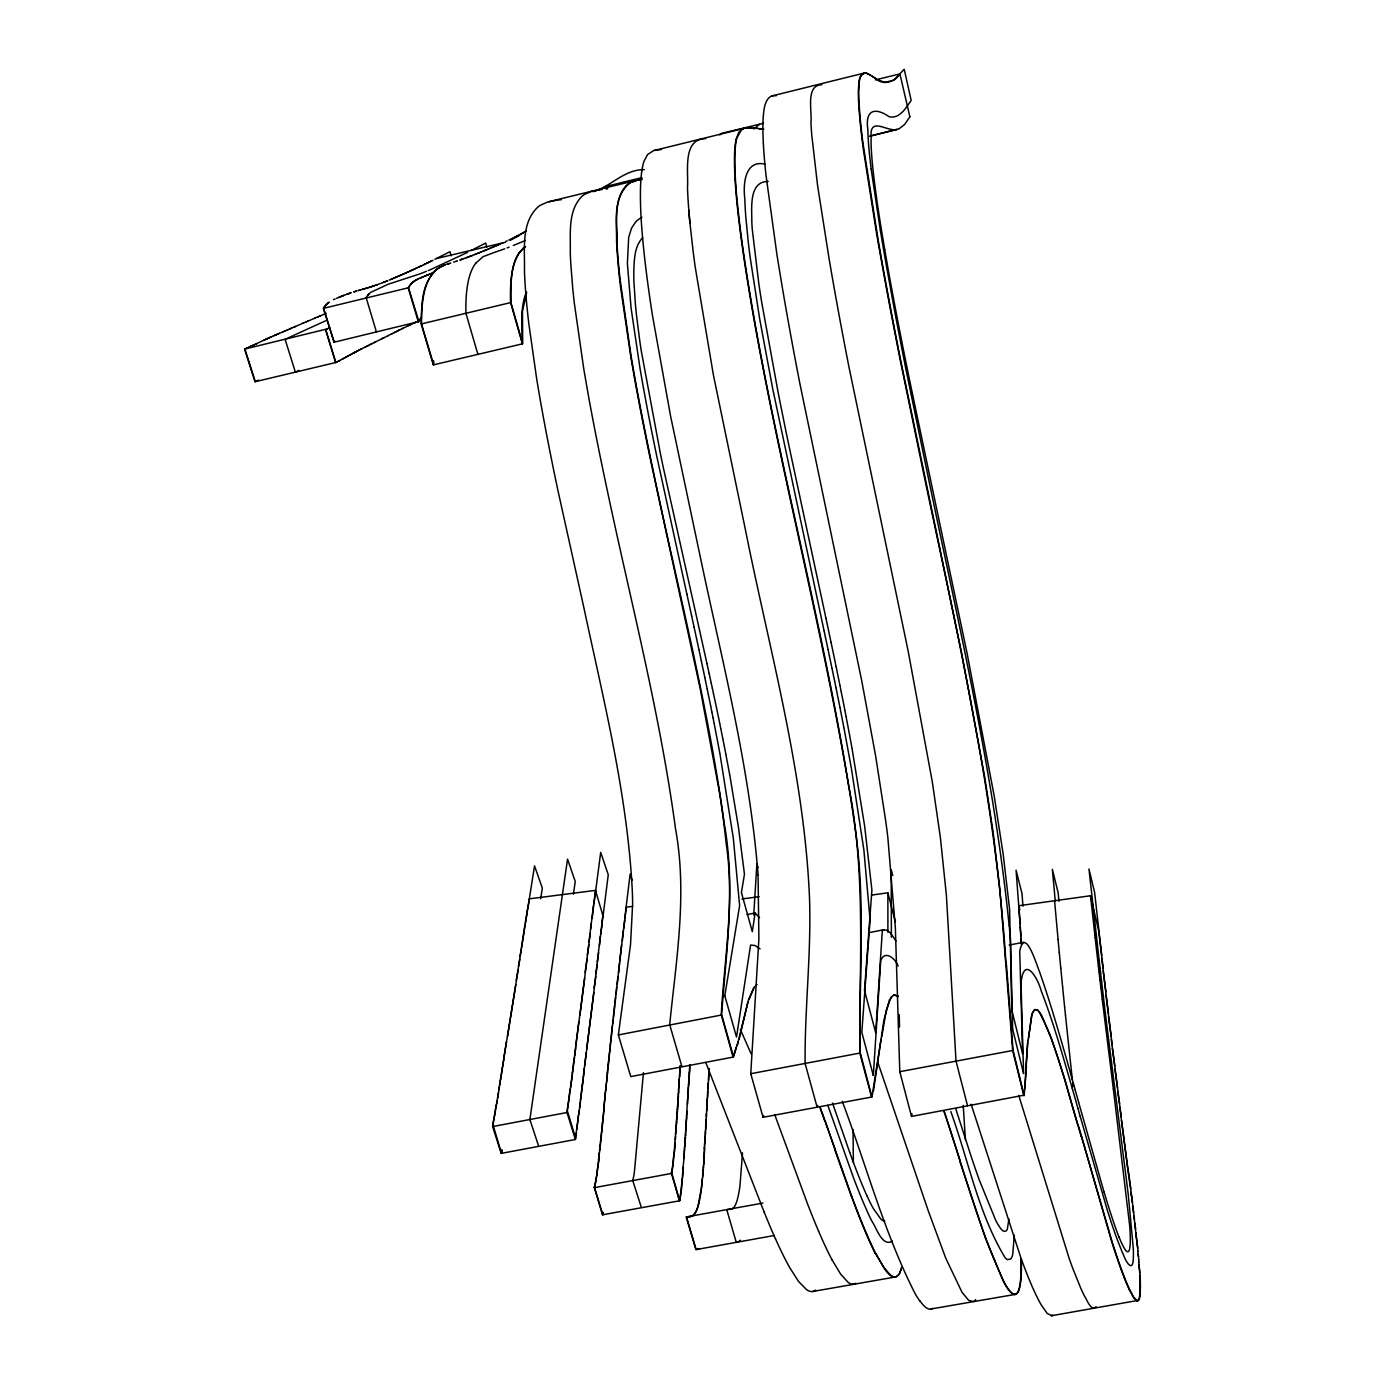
<?xml version="1.0" encoding="UTF-8"?>
<svg xmlns="http://www.w3.org/2000/svg" width="1385" height="1385" viewBox="0 0 1385 1385"><rect width="100%" height="100%" fill="white"/><g stroke="black" fill="none" stroke-linecap="round" stroke-linejoin="round"><path stroke-width="1.5" d="M1014.287 1235.178L1012.747 1254.36A200.167 20.844 78.9 0 1 1010.773 1258.93L1007.501 1259.623A222.327 23.147 78.9 0 1 1005.181 1257.84C978.225 1213.173 968.409 1160.249 950.785 1111.532M871.84 895.039L887.872 892.823L887.906 932.278M967.492 1105.645L956.031 1061.135L946.388 895.316L940.398 837.648L932.295 781.763L908.162 651.123L848.953 366.956A447.459 38.001 77.8 0 1 837.423 306.05A454.297 38.52 77.8 0 1 829.217 259.497L817.566 185.434L811.8 135.47A275.2 24.341 77.7 0 1 810.935 122.572C812.354 112.046 805.118 84.97 821.807 84.745M1023.809 1095.223L911.52 1116.414L912.022 1113.817M911.52 1116.414L899.783 1071.696L895.351 927.586L887.837 837.44A246.184 30.591 78.2 0 0 885.725 821.011L875.597 755.725L861.712 680.658L800.097 384.684A446.455 44.199 77.8 0 1 787.58 317.719A453.605 44.805 77.8 0 1 776.916 254.459L765.905 174.527A266.128 27.458 77.5 0 1 763.377 143.867M742.516 1152.857L739.971 1185.612A219.921 41.602 79 0 1 738.43 1195.03L737.582 1198.631A160.92 30.158 79.2 0 1 737.045 1200.605L736.249 1202.924A135.02 25.224 79.3 0 1 735.625 1204.465L735.418 1204.933A118.314 22.073 79.4 0 1 734.033 1207.253L731.972 1209.001A91.895 17.105 79.4 0 1 730.847 1209.261L726.744 1209.624L736.266 1242.328A124.338 23.147 79.4 0 0 738.17 1241.843L738.534 1241.653M704.584 1144.979L704.809 1141.153M705.155 1139.82L705.363 1130.956M704.376 1148.806L704.515 1146.261M705.086 1136.029L704.307 1150.069M704.671 1148.754L704.394 1153.774M705.432 1134.713L705.727 1124.637M705.727 1129.623L706.004 1119.617M704.238 1151.333L703.459 1168.334M706.073 1123.322L706.367 1113.384M706.437 1117.072L706.8 1105.974M706.783 1110.857L707.233 1098.617M703.961 1156.319L704.03 1155.073M707.146 1104.693L707.666 1091.328M704.238 1156.267L703.701 1164.785M707.579 1097.353L708.168 1082.897M686.51 1116.483L687.566 1099.171M686.267 1120.586L687.098 1111.307M687.531 1104.174L687.999 1092.124M686.735 1117.453L685.939 1125.728M687.895 1098.097L688.31 1087.138M708.099 1088.852L708.756 1073.358M708.601 1080.456L709.051 1068.631M753.734 915.069L756.885 863.911L758.045 867.737M686.077 1123.668L686.198 1121.625M686.354 1123.616L685.679 1129.848M688.328 1091.068L688.501 1084.161M686.233 1125.676L685.627 1130.87M709.189 1070.934L709.328 1068.579M678.581 1090.03L679.291 1078.88M678.788 1090.999L677.975 1099.171M679.706 1076.803L679.81 1070.795M688.639 1086.1L688.622 1082.187M685.973 1129.796L685.35 1134.99M688.76 1084.109L688.812 1079.244M873.329 1075.453L880.739 960.723C884.634 949.4 895.749 958.766 898.069 966.02M1026.043 1066.086L1027.705 1042.126M1026.458 1066.017L1024.831 1088.627M678.252 1095.119L679.62 1073.825M678.46 1096.072L677.715 1103.204M679.966 1072.769L680.018 1067.783M678.269 1099.119L677.577 1105.23M680.156 1069.739L680.156 1065.775M685.488 1132.93L685.558 1131.891M688.968 1081.166L689.003 1076.301M685.696 1133.899L685.142 1138.072M689.159 1078.205L689.263 1072.406M685.558 1135.96L685.627 1134.938M758.062 874.818L758.893 938.926L750.757 1073.721L763.066 1117.297L871.563 1097.058L872.533 1093.181M875.701 1032.656L882.349 930.253C888.962 927.95 892.788 936.727 895.922 941.021M680.364 1066.727L680.433 1065.723M677.992 1103.153L677.438 1107.238M677.854 1105.178L677.3 1109.264M689.349 1075.279L689.73 1065.654M685.488 1136.981L684.865 1142.175M689.54 1072.371L689.799 1064.684M685.419 1138.02L684.727 1144.235M677.715 1107.186L677.092 1112.276M677.507 1110.216L677.577 1109.212M685.142 1142.123L684.432 1148.338M685.004 1144.183L684.225 1151.437M677.438 1111.22L676.867 1115.306M677.369 1112.224L676.728 1117.314M684.64 1149.325L684 1154.519M684.432 1152.407L683.705 1158.656M703.338 1166.032L703.286 1170.654M1008.903 1218.869L1007.414 1228.789A140.474 14.543 79 0 1 1006.497 1230.676C1002.74 1233.671 999.71 1226.781 997.91 1224.34A244.158 25.259 78.8 0 1 995.746 1220.41L979.143 1179.604A503.95 50.224 78.3 0 1 975.144 1168.196A580.679 57.027 78.2 0 1 971.024 1156.025L955.702 1108.623M677.075 1116.258L676.867 1119.288M684.207 1155.505L682.874 1170.065M683.376 1166.897L682.788 1171.104M676.659 1118.318L676.347 1122.369M676.78 1120.292L675.967 1127.442M676.642 1122.317L675.741 1130.489M683.151 1170.013L682.597 1177.267M682.995 1172.091L683.082 1171.052M871.563 1097.058L859.808 1053.085C859.237 963.406 866.179 872.966 848.382 784.291C820.647 619.614 777.072 458.054 749.51 293.343M864.5 990.275L871.909 890.105L864.638 826.031L852.139 749.025M860.241 1052.704L871.961 1096.989L881.016 1039.235M734.794 149.736L735.158 145.46A245.353 27.873 77.5 0 1 736.318 138.552L738.949 132.077L743.312 128.632M676.261 1127.39L675.43 1134.575M675.949 1131.458L674.634 1144.858M682.632 1173.182L682.251 1181.336M675.084 1142.764L674.478 1146.884M675.326 1139.665L675.551 1136.566M674.928 1144.806L674.201 1153.688M703.078 1169.546L703.009 1174.082M674.772 1146.832L674.356 1151.766M702.905 1171.866L702.801 1176.315M643.436 1072.769L634.382 1172.16A166.858 36.789 79.2 0 1 633.897 1175.207L633.759 1175.917A135.903 29.812 79.3 0 1 633.36 1177.994L632.772 1180.574L641.186 1206.976M682.234 1178.341L681.558 1188.278A188.568 39.144 79.2 0 1 679.689 1200.778M1027.86 1040.118L1024.433 1093.007M673.993 1152.787L673.3 1162.604A156.401 32.461 79.2 0 1 671.708 1172.905L679.671 1200.726M702.61 1175.259L702.697 1177.423M1028.276 1040.031L1031.773 1014.443M673.837 1154.675L673.006 1162.656A181.123 37.776 79.1 0 1 672.279 1168.126A132.579 27.406 79.3 0 1 671.396 1172.905L671.638 1173.008M681.87 1182.409L681.264 1188.33A188.568 39.161 79.2 0 1 679.394 1200.83L602.787 1214.749L594.442 1187.638L594.927 1185.698A153.043 35.577 79.3 0 0 596.364 1178.393L597.576 1167.884M702.593 1178.514L702.42 1177.475M1028.449 1038.058L1032.119 1013.422L1034.179 1009.907M1024.225 1090.913L1024.225 1095.57L1013.076 1050.436L1006.462 964.722M604.189 1105.109L605.435 1091.899M603.791 1109.177L605.834 1087.848M604.362 1106.078L603.306 1114.25M605.816 1090.843L606.128 1084.819M603.773 1112.172L603.981 1110.129M606.197 1086.792L606.318 1082.81M603.687 1113.176L602.908 1118.284M606.491 1083.763L606.82 1077.79M603.479 1115.202L602.406 1123.339M606.699 1081.737L607.011 1075.781M702.316 1178.566L701.554 1187.914M603.185 1118.232L602.198 1125.347M607.184 1076.734L607.305 1072.804M607.392 1074.743L607.513 1070.83M607.582 1072.752L607.807 1067.87M602.683 1123.287L601.99 1127.373M607.894 1069.774L608.119 1064.927M702.212 1179.656L701.156 1190.858M608.188 1066.831L608.413 1061.983M602.371 1126.317L601.679 1130.402M608.396 1064.875L608.725 1059.075M602.163 1128.325L602.267 1127.321M608.69 1061.931L609.036 1056.166M602.059 1129.329L601.35 1133.432M609.002 1059.023L609.435 1052.323M601.956 1130.35L601.142 1135.458M609.4 1055.162L610.456 1042.801M609.816 1051.319L610.11 1048.445M601.523 1134.384L600.605 1140.53M601.315 1136.41L600.38 1142.556M610.318 1046.541L611.062 1037.157M610.82 1041.814L611.685 1031.531M600.882 1140.478L600.051 1145.62M600.553 1143.525L599.497 1150.745M611.443 1036.153L612.291 1025.956M612.049 1030.544L613.001 1019.498M598.805 1156.942L599.272 1152.805M600.224 1146.59L598.476 1160.007M599.099 1156.89L596.762 1175.934M612.759 1024.052L613.815 1012.193M613.468 1017.611L614.646 1004.939M598.753 1159.955L597.974 1166.88M614.299 1010.323L615.546 996.871M615.113 1003.086L616.671 987.107M616.117 994.136L617.883 976.581M617.243 984.406L619.493 962.731M618.541 973.049L623.267 930.72M619.701 961.017L621.588 944.899M622.332 940.657L625.431 912.698M597.281 962.021L600.328 936.381M598.649 952.638L595.879 973.586M599.497 945.505L601.177 929.37M597.195 964.843L594.113 988.197M600.83 934.217L602.181 921.077M623.821 928.192L624.808 919.969M584.626 1065.827L586.253 1052.479M595.792 976.442L586.634 1049.363M601.505 928.625L601.938 925.163M593.836 992.578L583.172 1077.72M625.535 911.901L630.123 874.143L632.131 880.289M624.999 918.342L626.349 907.192L632.616 906.379M583.656 1073.756L584.332 1068.199M602.094 923.778L602.89 915.433L595.481 890.382L529.382 898.83L528.239 905.755M583.829 1074.483L582.669 1081.702M583.241 1079.261L582.271 1084.888M590.581 929.197L591.274 923.518M588.971 942.008L592.849 910.863M590.304 933.403L587.344 954.957M592.139 918.532L594.165 900.458M588.885 944.83L585.128 972.443M602.267 920.384L602.613 917.649M575.779 1136.15L577.026 1126.161M602.942 916.922L608.257 874.783L600.709 852.346L595.481 892.165M576.472 1132.757L575.364 1139.491L501.474 1153.324L493.129 1125.261M576.887 1129.416L577.337 1123.668M582.843 1082.447L581.977 1087.294M577.406 1125.278L577.649 1121.209M582.548 1084.836L581.683 1089.683M592.936 910.17L593.559 905.305M587.153 958.524L575.035 1051.682M593.975 903.851L594.702 896.32M575.745 1138.608L567.469 1111.203M577.718 1122.802L577.96 1118.734M581.371 1092.09L582.15 1088.039M578.03 1120.326L578.999 1110.597M581.838 1090.428L580.956 1095.293M575.727 1046.194L578.809 1022.043M575.814 1047.701L574.013 1059.56M579.951 1015.084L584.643 978.277M594.511 899.713L595.481 890.382M574.792 1055.56L575.104 1053.206M578.064 1117.92L578.376 1115.479M580.35 1100.106L581.544 1092.834M578.757 1114.596L581.129 1096.037M579.588 1108.104L580.419 1101.664M567.296 1110.424L568.162 1103.793M595.048 895.593L595.394 892.858M575.364 1139.491L567.036 1112.501L568.594 1100.486M574.602 1057.136L573.407 1064.286M568.542 1102.927L568.923 1098.011M574.186 1060.287L572.992 1067.437M763.066 1117.297L763.706 1115.462M568.871 1100.434L569.235 1095.535M569.304 1097.128L570.101 1089.008M573.58 1065.013L572.68 1069.791M573.269 1067.385L572.144 1073.756M569.356 1094.721L569.668 1092.263M570.066 1091.397L572.853 1070.536M570.603 1087.329L572.213 1075.297M701.139 1188.953L701.018 1191.81A211.697 42.71 79.1 0 1 698.369 1205.175A162.668 32.565 79.3 0 1 697.555 1207.772A148.766 29.726 79.3 0 1 696.915 1209.572A134.726 26.886 79.4 0 1 695.772 1212.135A116.859 23.268 79.4 0 1 694.006 1214.766A102.854 20.463 79.5 0 1 692.344 1216.099A92.535 18.403 79.5 0 1 690.855 1216.515L690.492 1216.515M881.743 1036.69L886.313 1010.306L891.351 996.663M573.425 894.191L575.225 881.501L567.556 859.133L529.884 1119.513L538.453 1145.585M700.723 1191.862C698.369 1200.535 699.131 1217.779 686.198 1216.982L695.859 1249.564L698.663 1248.629M556.095 200.323L547.3 202.158L540.444 205.222A641.792 114.263 78.4 0 0 537.951 206.988C520.691 223.037 525.002 249.906 524.448 271.096A236.471 42.45 77.1 0 0 526.369 300.389A250.806 44.874 77.1 0 0 527.235 309.426A260.813 46.553 77.1 0 0 528.793 323.467L536.653 378.676A372.773 64.541 77.3 0 0 542.106 410.375A476.076 79.914 77.4 0 0 558.207 491.71L583.5 605.972C603.6 700.394 627.543 794.851 632.339 891.646A193.138 40.321 78.2 0 1 632.616 904.44L630.521 944.708L618.351 1034.941L630.781 1076.595L733.115 1057.101L736.283 1047.198M747.017 914.585L755.154 912.957L752.297 931.672L741.46 892.684M521.626 947.807L524.153 931.482M520.016 956.429L525.002 924.505M521.401 949.227L518.423 966.522M524.378 930.079L525.781 919.605M519.825 959.251L516.241 980.338M525.486 923.051L526.992 911.988M501.457 1151.714L501.734 1150.035M502.011 1149.983L501.197 1153.376L492.644 1126.559L494.601 1114.527M501.734 1151.662L501.474 1153.324M503.898 1057.776L506.495 1041.347M518.111 970.089L502.894 1064.061M526.248 918.168L526.698 915.398M503.915 1059.283L502.253 1067.991M507.516 1036.655L515.791 984.7M540.669 898.761L542.331 888.166L534.541 865.867L526.802 914.706M503.032 1064.788L501.751 1071.159M502.409 1068.735L501.37 1073.514M527.096 911.295L527.443 909.235M492.973 1124.481L494.185 1117.02M527.806 908.491L528.135 906.448M500.989 1075.885L501.889 1071.886M494.601 1116.137L494.999 1112.051M501.509 1074.258L500.591 1078.257M494.878 1114.475L495.276 1110.389M500.21 1080.612L501.128 1076.612M495.276 1111.999L496.228 1104.641M500.747 1078.984L499.812 1082.983M500.349 1081.356L499.431 1085.373M495.415 1109.575L495.674 1107.931M496.09 1107.048L499.431 1086.896M499.968 1083.728L498.635 1090.133M496.626 1103.776L497.163 1100.538M733.115 1057.101L721.239 1014.686C724.459 957.866 734.846 901.012 726.259 844.088A235.052 41.862 78.1 0 0 723.922 823.919L723.264 818.743A249.006 44.528 78.1 0 0 719.473 792.393L700.256 688.951L652.716 470.259A468.13 66.463 77.5 0 1 634.417 377.724M741.442 892.529L744.455 874.212L738.551 827.953L729.86 775.6M724.805 995.659L739.625 905.617L733.323 838.219L719.923 753.7M497.579 1098.115L498.513 1092.488M681.87 1066.485L669.682 1024.64C676.261 959.493 687.497 893.931 675.482 828.542C659.727 711.301 629.431 596.675 605.297 481.01A477.254 73.855 77.5 0 1 589.092 399.417L587.223 388.804A366.107 58.568 77.4 0 1 583.587 367.683L574.29 302.951A251.464 41.481 77.2 0 1 572.819 289.275L570.793 263.912A225.668 37.43 77.1 0 1 570.274 252.451C570.759 233.788 567.469 210.589 582.133 196.185A643.488 105.641 78.4 0 1 584.418 194.471L591.551 191.286L602.111 189.468M679.377 1200.76L671.361 1173.06M873.468 1090.964L883.838 1020.485L889.499 999.572M594.303 1187.101L602.51 1214.801M901.531 1267.362L901.064 1270.114M739.105 1039.391L748.523 999.797L753.804 987.609M747.952 1001.736L737.305 1045.311M901.168 1268.833L899.696 1273.404M738.153 1041.503L733.513 1057.032L721.62 1014.599C726.225 951.131 735.747 887.283 724.286 823.85C708.064 704.567 677.559 587.881 653.079 470.173A513.194 71.83 77.5 0 1 642.986 420.884A425.957 61.217 77.5 0 1 636.788 388.406A374.694 54.673 77.4 0 1 631.144 356.568L619.891 278.021A241.284 36.477 77.3 0 1 618.229 260.778A231.174 35.023 77.2 0 1 617.104 244.92C617.693 224.699 611.46 196.653 630.383 182.681M748.887 999.71L754.565 986.605M817.687 1105.386L817.133 1107.221L805.101 1063.438C804.633 1007.795 811.523 952.309 809.463 896.649C803.923 771.289 769.194 649.478 744.87 527.079L713.379 374.885L695.166 266.768A294.122 37.326 77.5 0 1 693.141 251.412L689.92 222.968A262.336 33.517 77.4 0 1 688.795 210.035A253.697 32.461 77.4 0 1 687.497 187.165C688.639 171.965 682.13 138.725 705.658 138.638M1032.517 1013.353L1034.647 1009.578L1037.434 1010.115A233.598 18.801 79 0 1 1039.46 1012.4C1057.742 1047.614 1065.983 1087.086 1077.807 1124.758M900.337 1271.395L898.657 1274.996M526.664 292.287L522.474 311.348L522.699 343.774L510.926 302.519C511.082 284.392 509.455 262.423 523.201 248.4M413.474 281.813L412.799 282.176A203.145 45.064 76.8 0 0 408.211 287.82L323.657 308.318L334.097 342.216L418.582 321.666A143.607 31.855 76.7 0 1 420.33 318.896A193.935 42.97 76.9 0 1 421.144 317.909M1096.124 1306.661C1091.016 1311.993 1086.879 1299.372 1084.507 1296.1A431.22 34.746 78.5 0 1 1080.646 1287.894L1072.873 1268.66A421.265 33.984 78.5 0 1 1069.099 1258.255L1018.771 1095.431M376.356 331.777L366.142 297.602A179.842 42.294 76.6 0 1 368.168 294.832A210.243 49.427 76.8 0 1 369.241 293.672A242.791 57.045 76.9 0 1 370.713 292.356L388.233 284.202L420.399 273.711M909.876 116.842L904.647 124.442L899.246 128.649M334.633 341.333L334.097 342.216M329.249 302.172L328.539 302.536A202.123 50.224 76.6 0 0 323.311 308.318L334.027 341.887M890.468 998.395L893.81 995.001M519.046 252.762L524.309 247.5M898.882 1274.321L896.233 1276.78A212.182 29.656 79.1 0 1 893.446 1276.762A221.894 31.007 79.1 0 1 890.313 1274.996L883.249 1266.582L875.268 1252.559A351.859 48.631 78.7 0 1 868.862 1239.004A402.602 55.21 78.6 0 1 862.18 1223.301A489.788 66.134 78.4 0 1 851.74 1196.363L822.5 1113.713M475.678 263.254L483.053 256.692L495.691 251.949M892.425 1241.116C882.037 1247.418 876.376 1227.248 871.719 1220.895A310.759 42.935 78.8 0 1 867.893 1212.879L863.928 1203.877A384.13 52.474 78.6 0 1 858.769 1191.377A442.127 59.78 78.5 0 1 853.42 1177.596L827.815 1105.317M433.297 272.758C424.451 283.423 422.719 297.965 421.767 311.296A139.002 30.106 76.6 0 0 421.507 323.882L433.661 364.809L522.353 343.861L521.851 326.721A102.075 19.303 76.8 0 1 521.764 320.887A110.004 20.775 76.9 0 1 521.816 317.58M909.876 116.825L899.921 73.924C894.814 82.477 882.453 85.731 875.147 78.097M433.384 272.395L436.985 269.261M642.709 237.718C634.52 246.132 634.365 258.943 633.811 269.936A168.278 25.484 77.2 0 0 633.914 281.397L635.334 303.557A181.729 27.458 77.3 0 0 636.598 316.092L639.662 340.052A218.051 32.651 77.3 0 0 641.307 351.115L660.645 454.903A520.916 71.258 77.6 0 0 663.45 468.217L699.529 630.106M435.738 270.3L432.31 273.174M759.465 124.269L753.977 128.995M755.708 985.687L756.989 984.51M897.774 1275.672L896.562 1276.572A210.607 29.449 79.1 0 1 893.135 1276.814A226.101 31.613 79 0 1 888.339 1273.525A242.115 33.846 79 0 1 885.69 1270.512L874.956 1252.611M435.825 270.023L437.833 268.638M719.767 134.882L721.689 133.306L763.464 123.317M741.494 129.653L736.664 138.465A246.859 28.012 77.5 0 0 735.141 149.649A253.801 28.791 77.5 0 0 734.864 157.111A256.779 29.12 77.5 0 0 735.227 175.549A254.996 28.912 77.5 0 0 737.305 202.591L737.738 206.902A270.144 30.539 77.5 0 0 739.261 220.44A280.93 31.699 77.5 0 0 741.062 234.827A294.901 33.171 77.6 0 0 744.663 260.415L745.476 265.73A310.188 34.746 77.6 0 0 748.038 282.09C777.487 465.741 829.494 645.116 855.272 829.373M523.253 248.157L525.504 246.547M413.163 281.882L417.543 279.268M738.898 1241.427L739.244 1241.15A145.996 27.233 79.4 0 0 740.248 1240.181M413.509 281.605L416.037 280.082M815.678 1290.093L814.241 1291.028A214.675 35.612 79.2 0 1 806.589 1289.677L798.591 1281.506L789.762 1267.708A375.335 61.338 78.8 0 1 775.479 1238.761M437.089 269.019L438.266 268.344M524.361 247.309L525.434 246.72M437.954 268.413L439.132 267.772M438.387 268.136L440.447 267.011M855.982 1283.41L851.567 1284.12A221.34 33.846 79.1 0 1 848.191 1282.406L840.643 1274.096L832.246 1260.177M439.253 267.582L440.897 266.768M526.3 231.001L525.954 231.191M525.573 231.503L522.959 232.87M525.244 231.693L523.305 232.697M741.754 129.324L743.935 128.389M631.093 182.283L630.037 182.768A707.042 106.004 78.6 0 0 627.924 184.17A632.322 95.011 78.4 0 0 625.881 185.971C613.139 201.085 616.827 223.037 616.567 241.302A229.564 34.815 77.2 0 0 617.883 260.865A243.881 36.876 77.3 0 0 620.567 287.18L630.781 356.655A367.094 53.721 77.4 0 0 634.486 377.793M523.253 232.801L521.279 233.788M347.081 356.516L350.405 354.698M346.423 356.897L348.05 356.084M350.041 354.993L351.028 354.456M522.907 232.992L520.95 233.978M345.748 357.261L346.717 356.811M350.734 354.525L352.656 353.556M346.371 357.001L344.398 357.988M416.089 279.943L417.924 279.095M352.361 353.625L353.971 352.846M344.692 357.919L342.026 359.269M353.019 353.279L354.612 352.5M343.722 358.351L342.355 359.079M353.989 352.742L356.239 351.634M520.881 234.082L518.908 235.052M510.303 240.315L519.652 235.311M354.647 352.396L357.538 350.959M341.974 359.373L340.987 359.806M356.274 351.548L361.416 348.985M327.206 328.92L244.885 349.02L255.307 381.689L336.139 362.42M340.26 360.273L338.234 361.243M337.161 361.883L335.828 362.489L325.804 329.578L326.86 329.093M339.914 360.464L336.867 361.952M471.194 250.512L485.685 243.033L486.758 247.205M518.492 235.346L517.176 235.952M357.555 350.872L359.477 349.972M440.568 266.855L441.78 266.336M517.471 235.883L516.484 236.298M517.124 236.056L515.445 236.818M593.074 191.701C611.391 186.386 624.029 169.386 644.302 169.628M516.432 236.402L515.099 236.991M630.764 182.37L631.802 181.92M298.814 370.436L295.386 372.167L285.102 339.36L294.936 334.806M360.464 349.384L365.588 346.908M434.994 259.22L450.004 251.689L451.094 255.861M467.593 252.347L430.666 269.556M381.602 338.858L384.043 337.646M388.25 335.603L374.175 342.58M641.965 217.393L639.247 218.934A624.964 93.539 78.4 0 0 635.421 222.275L631.508 228.248L628.686 237.372L627.388 263.479L631.058 307.955L640.009 368.341A331.205 48.371 77.4 0 0 643.332 387.246L646.899 406.584A405.632 57.962 77.5 0 0 651.694 431.306A463.871 65.112 77.5 0 0 656.819 456.496L686.873 594.078M387.661 335.828L391.851 333.733M375.387 342.043L370.713 344.311M391.539 333.958L394.5 332.487M642.121 177.921L635.698 180.864M514.683 237.285L513.35 237.874M394.206 332.556L395.677 331.829M369.12 345.09L371.63 343.913M395.383 332.054L396.56 331.465M421.005 319.623L419.066 320.645M433.055 260.259L431.497 260.951M364.982 347.133L369.414 345.021M395.971 331.673L398.014 330.738M366.54 346.44L368.133 345.644M441.019 266.63L442.231 266.11M256.641 381.031L255.013 381.758L244.591 349.089L245.664 348.656M397.737 330.807L398.62 330.374M398.309 330.599L399.763 329.89M431.774 260.882L430.216 261.575M256.346 381.117L258.528 380.113M399.192 330.097L402.377 328.609M431.133 261.194L429.263 262.042M513.281 237.96L511.931 238.549M402.1 328.678L403.52 328.055M418.789 320.783L417.681 321.32M428.606 262.354L429.523 261.973M403.243 328.106L404.68 327.483M428.883 262.284L427.307 262.977M428.242 262.596L426.667 263.288M511.861 238.653L510.511 239.241M295.663 334.46L327.449 319.97M405.545 326.998L407.813 325.977M425.368 263.912L426.944 263.219M425.628 263.843L423.723 264.691M424.987 264.154L421.404 265.781M407.536 326.046L410.375 324.765M414.617 322.705L416.002 322.116M415.448 322.376L409.822 324.973M899.246 128.649L870.144 136.094M258.649 342.666L262.354 340.918M510.078 239.501L508.728 240.072M256.779 343.549L257.818 343.134M263.081 340.572L264.12 340.156M421.681 265.712L419.413 266.716M420.694 266.18L418.08 267.34M256.035 343.895L257.073 343.48M263.825 340.225L265.591 339.464M256.71 343.653L254.148 344.778M327.258 328.834L329.699 327.691M264.552 339.879L267.045 338.788M418.357 267.27L415.05 268.742M415.725 268.43L416.677 268.049M265.66 339.36L266.682 338.961M333.508 299.593L335.101 298.952M413.7 269.382L415.327 268.673M417.976 278.991L419.43 278.402M507.204 240.852L505.837 241.423M413.976 269.313L411.31 270.473M412.332 270.006L413.301 269.625M254.078 344.882L252.641 345.471M267.132 338.684L268.88 337.957M253.697 345.055L252.26 345.644M267.495 338.529L270.335 337.299M631.473 182.006L632.529 181.591M409.925 271.096L411.587 270.404M410.566 270.871L408.904 271.564M441.902 266.197L443.113 265.712M244.972 348.916L246.807 348.137M252.555 345.575L250.356 346.51M252.174 345.748L250.737 346.337M407.865 272.031L409.181 271.495M408.488 271.806L406.826 272.499M268.95 337.853L270.698 337.126M405.77 272.966L407.103 272.43M406.411 272.741L400.836 275.13M250.65 346.423L249.213 347.012M246.894 348.033L250.269 346.596M503.188 242.669L502.166 243.067M270.404 337.213L271.789 336.659M404.022 273.745L405.009 273.364M402.256 274.524L403.243 274.143M271.858 336.555L273.243 336.018M499.933 244.054L500.972 243.656M442.352 265.989L444.914 265.002M499.189 244.383L500.227 243.985M400.49 275.286L401.477 274.905M273.312 335.932L274.697 335.395M498.444 244.712L499.483 244.314M399.417 275.753L400.767 275.217M400.057 275.528L396.906 276.827M274.403 335.464L275.771 334.928M497.319 245.197L498.738 244.643M274.767 335.308L276.134 334.772M294.191 326.998L303.367 323.034M291.352 328.262L295.507 326.479M302.64 323.398L306.674 321.666M496.557 245.526L497.613 245.128M397.997 276.359L398.984 275.996M290.036 328.782L291.421 328.193M306.397 321.736L307.73 321.164M275.84 334.841L276.861 334.46M287.232 329.976L290.66 328.574M307.332 321.389L314.932 318.135M287.872 329.768L285.12 330.894M419.499 278.298L420.953 277.744M495.813 245.838L496.851 245.439M276.567 334.529L277.935 333.993M277.641 334.062L278.662 333.681M284.41 331.188L285.76 330.669M494.67 246.322L496.09 245.768M396.197 277.139L397.201 276.758M278.004 333.906L279.372 333.387M283.007 331.794L284.704 331.119M279.077 333.456L283.648 331.569M493.908 246.651L494.964 246.253M395.469 277.433L396.474 277.069M396.11 277.208L394.379 277.9M314.655 318.204L316.282 317.511M492.748 247.136L494.203 246.582M525.434 240.505L513.35 245.474M316.611 317.373L317.875 316.888M317.598 316.957L318.844 316.49M491.606 247.621L493.043 247.067M423.239 276.792L420.642 277.814M1068.389 1065.654C1059.404 1034.145 1050.349 1002.601 1039.494 971.664C1036.915 965.83 1024.969 925.336 1019.724 951.235L1022.615 1053.933L1011.829 1010.15M394.015 278.056L395.037 277.675M318.567 316.559L320.143 315.936M429.973 269.85L428.225 270.577M490.065 248.279L491.9 247.551M422.927 276.861L425.507 275.84M421.023 277.658L422.096 277.26M393.288 278.35L394.309 277.969M393.946 278.125L392.197 278.8M319.866 316.005L320.783 315.676M320.506 315.745L324.315 314.205M488.507 248.919L490.359 248.209M486.949 249.577L488.801 248.85M391.834 278.956L392.855 278.593M632.201 181.677L633.257 181.296M487.243 249.49L484.577 250.546M486.464 249.819L484.196 250.702M392.111 278.887L390.362 279.562M324.038 314.274L326.289 313.356M425.195 275.909L427.013 275.234M483.001 251.187L484.092 250.789M425.559 275.771L429.246 274.334M389.254 280.012L390.639 279.493M426.459 271.287L421.127 273.434M443.252 265.608L445.364 264.829M482.898 251.274L480.612 252.174M336.486 298.312L338.927 297.377M635.04 181.123L632.374 182.179M479.4 252.659L480.907 252.087M479.695 252.572L478.189 253.143M479.297 252.745L477.79 253.299M338.615 297.446L340.623 296.702M340.312 296.771L341.887 296.2M427.065 275.148L428.138 274.784M865.14 72.989C857.8 74.79 859.496 85.316 858.717 91.029A278.749 20.515 77.8 0 0 858.977 102.317L860.016 116.825A273.001 20.1 77.8 0 0 861.435 130.692A265.972 19.615 77.7 0 0 862.838 142.361L878.471 241.925A455.855 32.167 77.9 0 0 887.941 294.226A448.844 31.734 77.9 0 0 900.908 361.502L961.606 652.958L984.735 777.158L993.149 832.333L999.866 889.291L1012.66 1050.505L1023.809 1095.639M340.745 296.598L343.999 295.369M386.657 281.051L387.679 280.688M387.315 280.826L385.151 281.64M478.085 253.23L475.748 254.113M342.008 296.096L343.584 295.524M476.059 254.026L474.536 254.58M385.445 281.57L384.026 282.09M474.12 254.753L475.245 254.355M428.19 274.715L429.627 274.195M385.065 281.726L383.645 282.228M1035.028 1009.509L1037.815 1010.046L1041.33 1014.703L1051.18 1037.625L1064.84 1079.227L1078.915 1128.688M343.688 295.438L345.263 294.884M383.558 282.298L382.52 282.661M473.185 255.152L470.398 256.19M471.229 255.861L472.354 255.481M382.433 282.748L380.996 283.25M429.315 274.265L430.752 273.78M509.057 247.153L507.083 247.898M469.151 256.658L470.277 256.277M469.861 256.433L468.719 256.814M632.928 181.383L634.001 181.019M346.215 294.486L347.358 294.105M377.153 284.669L380.148 283.613M468.199 257.056L466.624 257.61M467.766 257.212L465.343 258.077M346.631 294.33L347.773 293.949M430.822 273.711L432.241 273.226M504.694 248.798L503.482 249.231M464.806 258.302L463.646 258.683M431.185 273.572L433.366 272.828M377.447 284.6L375.993 285.085M347.877 293.862L349.435 293.343M377.066 284.739L375.612 285.223M502.668 249.525L500.643 250.252M463.092 258.926L461.932 259.307M348.293 293.724L350.699 292.91M776.154 95.773C766.909 94.059 764.191 105.762 763.654 112.635A277.519 28.6 77.6 0 0 762.91 125.948A276.394 28.479 77.6 0 0 763.377 143.85M462.244 259.22L461.066 259.601M461.811 259.376L460.634 259.757M460.945 259.688L459.768 260.068M375.127 285.431L373.656 285.899M499.829 250.529L496.522 251.672M349.557 293.274L351.115 292.772M374.729 285.552L373.257 286.037M433.747 272.707C421.161 285.864 421.698 306.777 421.178 323.969L433.332 364.896L433.315 361.087M373.552 285.968L371.301 286.695M633.672 181.106L634.728 180.777M373.171 286.089L370.903 286.816M457.466 260.882L456.271 261.263M456.15 261.332L453.622 262.129M446.87 264.275L448.082 263.912M371.197 286.747L368.912 287.457M447.32 264.137L450.8 263.063M370.799 286.885L369.31 287.336M448.221 263.843L449.45 263.479M353.729 291.906L356.118 291.196M354.144 291.768L356.534 291.075M368.808 287.509L365.675 288.426M368.393 287.63L366.488 288.184M634.399 180.846L635.473 180.552M743.589 128.476L744.559 128.199M366.384 288.236L365.276 288.547M745.84 127.922L653.495 150.653L647.591 154.549L644.025 161.231A250.997 35.716 77.3 0 0 640.424 198.713A254.511 36.218 77.3 0 0 641.93 230.048A275.823 39.074 77.3 0 0 645.202 262.908A295.005 41.619 77.4 0 0 647.799 283.475A309.98 43.558 77.4 0 0 652.595 316.23L670.617 416.279L698.836 550.053C721.204 657.685 749.475 764.866 758.062 874.818M357.884 290.66L359.009 290.348M365.173 288.599L363.234 289.136M358.715 290.417L360.671 289.88M364.359 288.824L362.42 289.361M360.36 289.95L362.714 289.292M893.429 995.071L897.861 995.78M635.144 180.621L636.217 180.344M1137.31 1301L1138.643 1300.29A242.462 16.343 78.7 0 0 1139.405 1298.559A249.248 16.793 78.7 0 0 1140.097 1294.629L1140.409 1287.236A254.823 17.191 78.7 0 0 1140.149 1277.299L1139.007 1265.146M771.912 95.946L863.928 73.145M635.888 180.431L636.962 180.154M604.275 186.854L641.307 177.782M549.049 201.656L637.706 179.998M744.23 128.286L745.199 128.043M654.291 150.411L661.493 149.493M869.641 136.215L896.891 129.567M875.372 79.863L899.921 73.924M421.525 323.882L510.598 302.605A139.729 26.419 76.8 0 1 510.494 290.036A159.968 30.158 76.9 0 1 511.515 275.875A196.809 36.962 77 0 1 513.852 264.241M436.552 258.51L505.352 242.288M971.127 1104.243L1020.814 1257.649A425.005 39.94 78.6 0 0 1041.33 1305.051L1047.198 1313.465L1051.856 1315.629M896.182 129.757C885.534 131.004 869.139 116.011 871.13 138.206A226.742 16.672 77.8 0 0 871.148 145.165A234.879 17.243 77.8 0 0 871.979 158.998A237.822 17.468 77.8 0 0 872.775 167.36A236.506 17.364 77.8 0 0 874.177 179.911L876.532 197.709M637.377 180.067L638.45 179.842M868.499 932.746L884.08 929.681M1009.198 945.055L1023.861 942.216M618.351 1034.941L721.169 1015.084M750.757 1073.721L859.808 1053.085M492.922 1126.507L567.036 1112.501M899.783 1071.696L1012.66 1050.505M594.442 1187.638L671.275 1173.493M638.121 179.929L639.195 179.704M698.975 1248.578A126.71 25.207 79.5 0 1 696.17 1249.53L686.493 1216.93L762.945 1203.063M697.001 1249.426L774.44 1235.472M812.683 1291.495L895.264 1277.005M930.789 1309.033L1015.205 1294.404M1051.353 1315.75L1138.314 1300.359A242.479 16.36 78.7 0 0 1139.093 1298.628A252.226 17.035 78.7 0 0 1140.097 1287.271A255.117 17.226 78.7 0 0 1139.699 1275.083M638.883 179.79L641.445 179.357M745.494 128.009L746.48 127.818M639.628 179.669L642.19 179.271M1020.139 924.28L1018.841 905.721L1090.532 895.749L1098.669 930.807L1103.17 968.236M742.048 898.952L759.101 896.701M557.843 200.081L561.341 199.648M607.721 188.827L606.128 189.018M746.151 127.905L747.121 127.749M686.493 1216.93L690.371 1216.532M746.792 127.835L747.779 127.68M747.433 127.766L749.718 127.61M768.173 181.418C748.627 181.418 751.934 208.044 751.795 221.115A154.687 17.555 77.4 0 0 752.245 229.183L758.963 284.773A260.536 28.929 77.6 0 0 761.785 302.778L778.231 392.994A564.197 57.304 77.8 0 0 789.242 447.199L825.945 618.195M894.191 994.863L898.398 996.594M748.09 127.732L750.376 127.628M750.047 127.714L752.973 127.784M764.97 164.14C744.645 159.483 742.949 184.794 744.836 198.903A218.518 24.757 77.5 0 0 745.771 216.631L748.229 241.752A241.613 27.25 77.5 0 0 750.272 258.112L759.69 318.983L772.622 388.354L824.023 630.591M865.59 73.007C858.059 73.492 859.064 83.948 858.406 89.263A279.06 20.567 77.8 0 0 858.613 102.403M750.687 127.732L753.63 127.853M1137.639 1300.931L1134.159 1298.524L1129.398 1289.92M884.79 82.511L893.948 80.036L904.215 69.25L911.174 100.412C906.05 107.597 899.904 119.058 889.187 116.773C875.493 107.182 864.794 109.311 867.876 129.636A240.869 17.711 77.8 0 0 868.153 137.807L868.464 142.568A238.93 17.572 77.8 0 0 869.382 153.337L871.148 169.039M753.302 127.939L754.288 127.922M763.845 129.238L761.646 129.082M753.959 128.009L755.587 128.095M763.222 129.151L761.023 128.995M884.721 82.39L877.501 79.62M884.738 1221.033L883.682 1220.826A167.273 23.372 79.1 0 1 880.808 1219.008L873.312 1208.499A226.222 31.474 78.9 0 1 871.009 1204.171L870.213 1202.613A258.077 35.768 78.8 0 1 866.941 1195.74M754.6 128.078L756.227 128.182M865.244 73.093L866.491 73.163M760.382 128.909L761.352 128.926M755.898 128.251L756.868 128.268M760.711 128.822L759.119 128.736M756.539 128.355L757.526 128.372M760.071 128.736L757.197 128.441M865.694 73.145L867.426 73.457M1137.241 1300.913L1133.397 1296.845L1128.377 1286.907A430.562 28.877 78.5 0 1 1121.677 1270.062A423.498 28.427 78.5 0 1 1112.068 1241.653L1081.512 1136.479M866.612 73.37L870.94 75.604M867.564 73.717L868.516 74.167M869.33 74.34L872.412 76.556M876.705 79.412L874.195 77.456M871.771 75.829L873.381 77.214M874.351 77.854L873.225 76.798M760.053 948.898L754.981 945.505L750.583 945.055L736.508 1037.036L724.822 995.832M755.154 912.957L759.534 917.753M740.386 1029.47L751.12 1053.795M705.744 1062.433L764.243 1212.221M818.552 1231.127L817.375 1228.339A495.12 73.059 78.4 0 1 807.715 1204.344L774.873 1115.063M851.411 1196.45L834.549 1149.134M878.021 1062.918L928.123 1210.421L945.73 1258.134L962.09 1292.447L968.773 1300.411L973.499 1301.554A232.005 27.267 79 0 0 975.681 1299.597M849.732 1152.476L832.541 1103.118M842.27 1101.317C866.352 1165.391 883.976 1232.321 915.052 1293.538A288.34 37.689 78.9 0 0 920.038 1301.277M820.007 1106.65L824.664 1120.846M819.66 1106.719L822.171 1113.765M824.993 1120.777L834.878 1149.083M944.258 1111.255L960.324 1161.738M943.912 1111.324C963.631 1168.178 978.26 1227.197 1003.952 1281.8A286.972 29.881 78.8 0 0 1006.497 1286.25L1007.311 1287.513A272.101 28.358 78.8 0 0 1011.102 1292.309A258.562 26.938 78.9 0 0 1013.128 1293.867A248.105 25.848 78.9 0 0 1014.963 1294.404L1015.517 1294.352A233.494 24.324 78.9 0 0 1018.754 1290.612A235.208 24.497 78.9 0 0 1020.52 1282.891A232.316 24.203 78.9 0 0 1021.057 1277.559M959.978 1161.79L985.618 1238.675L1003.623 1281.852A273.295 28.496 78.8 0 0 1012.833 1294.005M325.51 329.665L335.655 362.576M1104.087 1192.225L1078.621 1102.304M408.229 287.89L418.374 322.047M477.894 354.37L465.931 313.27A138.448 28.098 76.7 0 1 465.966 302.172L466.018 300.701A159.552 32.288 76.8 0 1 467.299 286.522L467.472 285.379A196.081 39.524 76.9 0 1 469.705 275.65L470.502 273.191A273.676 54.898 77.2 0 1 475.678 263.323M1072.198 1088.143C1062.693 1055.457 1053.518 1022.597 1041.191 990.846C1037.59 976.962 1023.48 954.681 1021.039 983.54L1023.584 1073.496M1072.232 1088.281L1075.643 1100.261M1078.153 1124.689L1080.04 1132.618M510.598 302.605L522.353 343.861M1075.66 1100.365L1077.911 1108.312M1080.387 1132.549L1111.722 1241.704A427.117 28.704 78.5 0 0 1129.381 1289.868M1079.279 1128.619L1081.148 1136.548M1070.692 1073.808L1068.441 1065.827M1080.179 1116.345L1107.377 1210.351A387.402 25.969 78.5 0 0 1110.753 1220.86L1113.938 1230.33A392.457 26.298 78.5 0 0 1117.695 1240.735L1121.798 1251.122A396.595 26.557 78.5 0 0 1123.702 1255.433C1124.707 1258.878 1131.458 1271.863 1132.965 1262.15A218.38 14.716 78.7 0 0 1133.345 1257.788L1133.415 1255.052A220.25 14.837 78.7 0 0 1133.311 1248.526L1128.256 1194.528L1106.355 1021.541M1077.928 1108.381L1080.161 1116.31M1074.119 1086.048L1070.726 1073.946M1078.621 1102.27L1075.262 1090.203M1074.137 1086.152L1075.245 1090.116M892.788 875.51L891.178 869.676L891.386 937.316M873.277 1075.401L861.816 1032.344L870.074 919.9L863.876 849.992L851.498 769.16M864.517 990.465L875.666 1032.604M887.872 892.823L895.403 921.994M1012.677 1029.28L1023.55 1073.444M1018.841 905.721L1019.827 909.806M699.529 630.175L706.956 663.553M706.991 663.727L709.085 673.266M686.891 594.182L690.492 610.577M709.137 673.474L711.215 683.065M690.526 610.716L691.686 616.1M691.721 616.238L694.093 627.163M711.267 683.307L712.288 687.981M694.127 627.336L696.499 638.277M824.075 630.781L825.356 636.788M712.34 688.258L713.344 692.933M696.534 638.45L698.888 649.427M825.979 618.402L828.472 630.123M825.408 637.013L828.005 649.305M713.413 693.227L715.474 702.905M698.94 649.634L701.277 660.628M828.524 630.348L831 642.121M828.074 649.617L829.338 655.624M715.543 703.234L716.53 707.908M701.312 660.835L703.632 671.863M831.069 642.398L833.528 654.205M829.407 655.971L832.004 668.366M716.599 708.272L718.625 718.001M703.684 672.106L704.809 677.507M833.597 654.534L836.055 666.41M832.091 668.765L833.337 674.789M704.861 677.767L707.164 688.83M836.142 666.791L837.319 672.556M833.424 675.222L834.67 681.247M718.694 718.399L719.663 723.091M707.216 689.107L708.341 694.526M837.406 672.971L839.829 684.917M834.774 681.714L836.003 687.739M719.75 723.489L720.702 728.198M708.393 694.82L709.501 700.239M836.107 688.258L837.319 694.266M720.789 728.614L722.762 738.465M709.57 700.568L710.661 705.986M839.933 685.402L841.093 691.15M837.423 694.82L838.635 700.845M710.747 706.35L711.838 711.769M841.18 691.652L842.34 697.399M838.756 701.416L839.951 707.441M722.866 738.932L725.809 754.029M711.907 712.167L712.998 717.586M842.444 697.936L843.569 703.684M840.072 708.064L843.846 727.489M713.085 718.019L714.141 723.437M843.69 704.238L844.798 709.986M714.245 723.888L715.301 729.306M844.919 710.574L846.027 716.305M715.387 729.808L719.802 753.076M846.148 716.928L847.239 722.658M725.913 754.548L729.739 774.994M847.36 723.316L849.646 735.418M843.984 728.198L845.144 734.24M845.283 734.985L851.359 768.311M849.784 736.127L852 748.264M994.118 795.596L967.197 653.876L908.872 376.737A381.187 26.956 77.9 0 1 888.928 273.659A304.475 22.004 77.8 0 1 884.703 249.352M994.309 796.704L1003.173 854.13L1009.613 909.529L1011.794 1009.959M880.41 230.793L883.751 250.477A419.793 29.57 77.9 0 0 886.435 265.833L892.165 297.498A415.673 29.31 77.9 0 0 897.255 324.713L901.531 346.908A410.618 28.998 77.9 0 0 905.963 369.449L928.019 476.215C958.732 625.068 993.772 773.696 1009.111 925.197M880.41 230.793L871.148 169.057M1128.931 1175.034L1133.709 1212.706M1119.772 1107.186L1128.636 1175.086M1121.331 1117.02L1117.695 1091.068M1128.481 1171.572L1129.97 1185.456M1121.486 1120.413L1128.186 1171.623M1130.281 1185.404L1130.714 1188.849M1119.634 1103.88L1114.942 1069.237M1113.35 1089.06L1102.304 999.693M1113.35 1089.095L1129.693 1225.863A205.638 13.85 78.7 0 1 1130.264 1237.169A215.627 14.56 78.7 0 1 1129.987 1246.483A217.774 14.698 78.7 0 1 1129.381 1249.789L1128.948 1250.863A212.892 14.369 78.7 0 1 1128.152 1251.711L1127.528 1251.763A227.746 15.374 78.7 0 1 1126.005 1250.69A251.481 16.966 78.6 0 1 1122.594 1245.132A280.359 18.888 78.6 0 1 1118.976 1236.892M1131.597 1195.722L1132.463 1202.561M1117.591 1087.848L1112.345 1048.203M1130.852 1192.347L1131.303 1195.774M1114.856 1066.138L1111.272 1039.408M1132.584 1206.023L1134.523 1219.389M1111.203 1036.447L1105.922 994.568M1112.276 1045.208L1108.519 1016.555M1106.355 1021.507L1101.594 981.532M855.272 829.373C866.006 903.453 858.631 978.26 860.241 1052.687M1133.813 1216.117L1135.683 1229.239M1134.609 1222.747L1137.743 1248.075M1108.467 1013.699L1103.187 970.85M1100.971 988.353L1099.984 980.026M1100.971 988.371L1102.304 999.676M1105.888 991.833L1101.733 958.091M1100.642 973.309L1101.594 981.498M1099.032 971.768L1098.409 966.366M1099.032 971.785L1099.984 979.991M1099.101 959.857L1088.956 868.984L1094.635 892.529L1101.716 955.511M1099.101 959.874L1100.019 967.855M1100.019 967.89L1100.642 973.274M1098.392 966.332L1095.119 937.524M1135.735 1232.529L1138.037 1251.053M1094.842 934.962L1090.532 895.749M1094.842 934.979L1095.119 937.506M1072.371 1079.988L1065.498 1015.499M1072.717 1083.191L1073.081 1086.446M1065.498 1015.465L1064.615 1006.843M1064.615 1006.826L1062.641 987.159M1009.146 925.474L1010.496 939.047M1062.641 987.124L1060.772 968.115M1137.726 1251.105L1138.591 1256.853M1060.772 968.08L1059.508 954.906M1010.513 939.255L1012.643 1029.09M1138.02 1254.048L1138.851 1259.675M1059.265 952.291L1058.071 939.532M1059.265 952.309L1059.508 954.888M1058.954 901.323L1058.157 892.823L1052.358 869.347L1055.249 900.96M1058.071 939.515L1054.574 900.769M1138.539 1259.727L1139.093 1262.41M1138.782 1262.479L1139.872 1272.677M1006.047 964.791C996.04 799.301 958.005 637.325 924.072 475.574L900.544 361.589A448.827 31.768 77.9 0 1 887.56 294.312A456.011 32.219 77.9 0 1 876.151 230.828L863.565 150.792A272.118 20.065 77.8 0 1 858.648 102.473M1022.944 906.257L1022.026 893.706L1016.071 870.195L1021.022 936.537M1021.559 944.033L1020.053 926.773M1020.935 939.099L1021.109 941.575M1021.109 941.592L1021.299 944.085M963.233 1105.403L965.414 1139.768M899.523 1027.012L899.246 1014.668M1021.351 1258.896L1021.438 1264.141M1021.057 1258.948L1021.126 1266.669A225.842 23.528 78.9 0 1 1020.762 1277.611A236.264 24.636 78.9 0 1 1012.799 1293.884M853.039 1129.571L853.368 1162.465M433.643 361L433.661 364.809M421.473 317.84A168.468 37.326 76.8 0 0 418.893 321.528L408.54 287.82A203.162 45.047 76.8 0 1 413.128 282.159M368.168 294.815A210.364 49.444 76.8 0 1 369.241 293.672M334.01 341.818A167.62 41.619 76.6 0 1 334.581 340.952M323.623 308.232A202.123 50.206 76.6 0 1 328.868 302.519M596.346 1176.783A155.674 36.218 79.3 0 1 594.321 1187.153M603.098 1212.342A187.668 43.679 79.3 0 1 602.527 1214.853M603.202 1213.139A187.685 43.662 79.3 0 1 602.804 1214.801M513.818 264.12A268.932 50.293 77.3 0 1 519.063 252.849M526.335 292.356A241.18 45.047 77.3 0 0 524.95 295.975A191.996 35.958 77.1 0 0 524.361 298.052A176.345 33.067 77.1 0 0 523.634 300.995A137.028 25.778 76.9 0 0 521.781 317.477M832.264 1260.281A376.235 56.664 78.7 0 1 818.552 1231.057M875.008 1253.165A425.489 58.135 78.6 0 1 851.394 1196.086M866.941 1195.774A308.388 42.433 78.7 0 1 859.098 1177.198A436.067 58.62 78.5 0 1 849.732 1152.441M775.479 1238.882A487.503 78.131 78.5 0 1 764.226 1212.187M1021.438 1264.141A225.616 23.476 78.9 0 1 1021.057 1277.559M689.938 222.968A262.406 33.517 77.4 0 1 688.795 210.035M734.76 149.58A257.887 29.258 77.5 0 0 738.898 220.561A299.195 33.638 77.6 0 0 749.545 293.395M932.78 1308.271A250.46 32.755 79 0 1 919.986 1300.913M1119.045 1237.307A357.572 23.891 78.5 0 1 1104.035 1191.914M884.721 249.421A265.851 19.407 77.8 0 1 876.497 197.622M1052.79 1315.075A248.746 23.493 78.9 0 1 1051.873 1315.715"/></g></svg>
